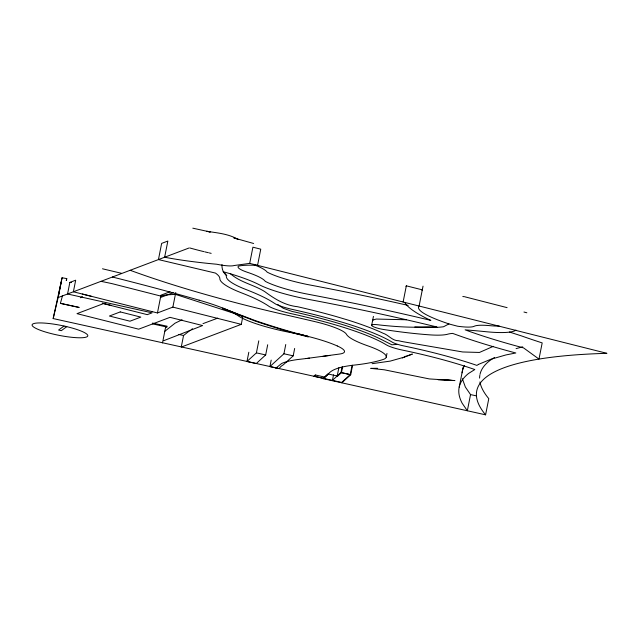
<?xml version="1.0" encoding="UTF-8"?>
<svg xmlns="http://www.w3.org/2000/svg" width="643" height="643" viewBox="0 0 643 643"><rect width="100%" height="100%" fill="white"/><g stroke="black" fill="none" stroke-linecap="round" stroke-linejoin="round"><path stroke-width="0.96" d="M323.606 378.406L53.168 318.566L62.066 277.76L66.759 278.604L66.398 280.452M58.111 297.669L62.066 277.76M101.039 281.361A458.805 433.929 69.3 0 1 112.429 283.74L160.79 296.077L165.436 294.96L175.402 294.357L242.893 316.211L241.286 324.345L172.871 307.113L157.447 312.956L73.382 291.785L75.681 280.211L69.854 282.414L67.563 293.996L152.086 312.828L147.287 314.652L103.467 303.617L76.983 313.647L138.687 329.184L169.977 317.337L202.617 325.551L163.652 340.726M157.447 312.956L160.967 295.185L170.041 291.745M162.502 342.912L165.524 327.633L167.156 326.226L152.471 323.075M172.871 307.113L175.764 292.509M190.272 330.213L183.56 335.501L181.254 347.083L241.286 324.345M462.341 378.703L465.363 387.046L470.547 394.585L467.34 410.764L462.164 403.233A579.809 103.668 11.2 0 1 468.594 373.438L474.815 369.54A130.047 23.252 11.2 0 0 402.775 350.17A20.255 3.625 11.2 0 1 386.298 344.841A118.859 21.251 11.2 0 0 332.511 324.04A142.867 25.543 11.2 0 0 291.375 313.68A31.427 5.618 11.2 0 1 269.393 306.631A128.881 23.044 11.2 0 0 241.639 292.911A80.455 14.387 11.2 0 1 219.842 278.604A75.89 13.567 11.2 0 0 215.469 273.082L158.443 259.579L161.642 243.4L167.847 241.053L164.64 257.232A93.436 12.217 4.5 0 0 216.779 264.241A16.726 2.99 11.2 0 0 234.076 265.535L249.701 263.373L252.908 247.193L260.761 249.171L257.562 265.35A276.321 21.332 12.9 0 0 238.521 266.146L238.304 266.298A25.061 4.477 11.2 0 0 247.571 272.359A47.871 8.56 11.2 0 1 265.31 281.393L267.834 282.607A50.789 9.082 11.2 0 0 305.232 293.682L320.527 296.616A452.021 80.825 11.2 0 1 427.949 319.708L430.842 320.407L429.669 319.876A163.788 29.289 11.2 0 1 404.736 302.523M267.697 344.761L265.68 354.936L256.26 363.544L246.984 361.479L248.817 352.235M246.984 361.479L256.404 352.87L258.783 340.846M294.663 348.442L293.2 355.836L283.298 364.838A170.363 30.462 11.2 0 0 279.191 368.648L269.915 366.582L271.193 360.112M269.915 366.582L283.925 353.779L285.757 344.527M308.383 336.49L308.286 336.964L296.359 333.813A202.416 36.193 11.2 0 1 254.62 320.857L222.599 308.511L225.95 309.902M332.423 380.367L333.524 374.821M337.213 375.994L338.861 367.667M332.109 380.656L340.983 372.538L342.084 366.992M323.148 378.301L327.938 373.929L337.655 376.107L341.433 372.651L342.59 366.791M130.183 270.285A318.357 56.922 11.2 0 0 287.011 315.174A602.451 107.719 11.2 0 1 314.612 321.548A42.615 7.62 11.2 0 1 346.448 334.304A63.424 11.341 11.2 0 0 367.925 345.886A53.16 9.508 11.2 0 1 383.26 359.437A323.18 57.782 11.2 0 1 354.189 365.095A183.183 32.753 11.2 0 0 329.24 372.98L324.988 377.144L315.263 374.965L313.872 376.243L341.698 382.432L350.258 374.604L352.091 365.361M341.835 382.834L350.708 374.716L352.581 365.24M371.686 325.205L373.43 316.388M386.242 357.154L386.973 353.449M403.121 302.009L406.328 285.83L422.298 289.848L422.017 290.306M423.03 286.151L419.099 306.028A147.488 17.811 10 0 0 449.521 324.104L457.591 326.218A23.807 4.26 11.2 0 0 474.156 326.29A31.314 5.602 11.2 0 1 489.677 325.647A32.785 5.859 11.2 0 0 499.241 326.065M459.198 387.11L463.137 367.225M322.834 378.59L485.586 414.823L488.784 398.644A561.861 100.461 11.2 0 1 479.943 381.958M58.569 295.338L61.149 282.381M53.168 318.566L58.135 297.564L188.873 248.053M66.245 280.525L66.759 278.604M79.001 307.491L60.418 303.351L62.492 295.684M406.063 286.553L406.328 285.83M323.284 378.703L328.485 373.921M275.871 368.15L281.586 363.52A170.363 30.462 11.2 0 1 299.011 359.381L305.988 358.545M314.331 376.34L315.713 375.078M164.801 331.322L175.041 323.188L182.065 319.788M64.043 326.041L58.585 330.044L61.318 330.671L66.776 326.668M448.935 323.911L443.549 326.748A47.952 10.28 8.9 0 1 430.85 327.44A135.601 29.064 8.9 0 1 416.375 327.03L414.831 326.957M191.686 329.272L192.514 328.734M285.918 362.475L287.734 361.39M493.342 346.336L479.453 352.452L462.663 351.97L403.442 341.787A14.307 2.974 8.5 0 1 398.748 340.742C392.407 341.023 388.661 334.955 382.923 333.162A124.806 22.312 11.2 0 0 348.562 320.246L336.562 316.661A148.967 26.636 11.2 0 0 312.04 310.151L308.415 309.267A148.814 26.612 11.2 0 0 297.387 306.687C284.833 305.385 274.481 298.778 264.643 291.544C253.704 284.672 240.08 282.39 230.363 273.645M372.08 363.681L390.164 361.125L404.664 357.034M402.293 357.95L412.38 354.068L407.517 355.772M82.417 296.648L80.359 297.757M160.509 297.492L173.216 292.686M202.971 323.638L217.768 318.124M404.423 356.656L406.73 356.013M307.716 358.328L339.761 354.02A39.07 6.985 11.2 0 0 337.302 345.966M329.819 355.434L323.083 356.343M396.787 344.447L391.836 344.777L383.196 340.444A207.014 104.672 -84.9 0 0 380.68 339.174A118.859 21.251 11.2 0 0 360.032 330.43L355.065 328.669A118.859 21.251 11.2 0 0 332.97 321.733A142.867 25.543 11.2 0 0 291.834 311.373L283.241 308.262L277.792 304.597M305.964 358.537L309.444 358.119M406.304 319.772L376.251 319.049L372.699 320.085A10.537 2.315 9.6 0 0 372.868 320.728M377.513 368.278L370.746 368.367L384.313 369.797L429.347 378.928L454.947 380.56L438.124 379.788M69.854 282.414L71.55 282.43M451.788 380.423L444.618 379.74M462.807 296.487L464.158 296.696M464.833 296.801L507.102 307.643M60.418 303.351L79.025 307.338M192.812 228.177L210.285 232.002L206.813 231.303C217.447 232.959 228.522 233.819 238.055 239.405L237.195 239.035M152.327 323.807L166.995 327.07M470.547 394.585L476.31 395.863M283.925 353.779L293.2 355.836M178.73 334.432L183.544 335.501M256.404 352.87L265.68 354.936M340.983 372.538L350.258 374.604M341.433 372.651L350.708 374.716M408.192 305.417L397.945 303.094A452.021 80.825 11.2 0 0 322.36 287.365L307.065 284.439A50.789 9.082 11.2 0 1 269.666 273.363L267.142 272.142A47.871 8.56 11.2 0 0 253.913 264.715M102.494 268.79L121.519 273.307M249.701 263.373L606.912 353.329A561.861 100.461 11.2 0 0 485.586 414.823M239.317 315.311L242.893 316.211M82.328 294.036L91.579 296.367M151.531 311.469L152.166 311.63M102.197 303.118L104.745 303.761M104.946 303.809L111.335 305.433M523.965 312.032L526.842 312.779M253.639 243.496L233.891 237.95L236.198 238.666M298.553 333.894L308.399 336.498L296.471 333.347A202.416 36.193 11.2 0 1 254.732 320.391L228.852 310.593M509.449 332.021L521.577 335.943A184.163 38.178 15.2 0 0 542.186 342.904L538.979 359.083L523.547 347.887L519.431 346.794A183.167 32.753 11.2 0 1 469.575 331.458L465.13 329.843L468.787 330.148A230.982 41.297 11.2 0 1 485.746 331.684A56.391 10.079 11.2 0 0 515.935 330.092M236.56 313.696L225.91 309.371M222.695 308.045L229.246 310.754M226.786 275.526C223.081 273.106 221.698 268.806 221.996 264.586M337.286 345.966A58.955 10.545 11.2 0 0 290.467 332.527A57.219 10.232 11.2 0 1 238.014 315.697A81.508 14.572 11.2 0 0 228.844 310.673M112.404 277.02A582.743 104.198 11.2 0 1 199.185 300.193M199.169 300.185A81.508 14.572 11.2 0 1 225.886 309.363M479.598 378.116A561.861 100.461 11.2 0 1 479.831 375.327M480.008 374.419A561.861 100.461 11.2 0 1 494.491 357.5M516.08 348.651A561.861 100.461 11.2 0 1 522.719 346.858M462.1 372.811A579.809 103.668 11.2 0 1 464.487 365.489M211.169 253.35A92.696 16.573 11.2 0 1 209.321 252.932M208.404 252.715A92.696 16.573 11.2 0 1 204.747 251.847M203.839 251.622A92.696 16.573 11.2 0 1 189.741 247.941M478.513 364.38L476.889 365.401L473.867 364.364A135.994 24.313 11.2 0 0 410.781 347.405L402.671 345.677A14.299 2.556 11.2 0 1 392.833 342.494L389.256 340.436A124.766 22.304 11.2 0 0 335.831 320.359A148.903 26.628 11.2 0 0 296.656 310.384L291.11 309.138A25.479 4.557 11.2 0 1 276.104 304.316L273.918 302.966A134.821 24.104 11.2 0 0 249.661 290.974L243.408 288.498A74.508 13.326 11.2 0 1 226.465 277.374L226.288 276.048A81.838 14.636 11.2 0 0 223.668 272.15L223.169 271.732L225.653 272.415A81.54 14.58 11.2 0 1 259.105 284.68A57.38 10.256 11.2 0 0 309.074 299.477L319.772 301.511A445.43 79.644 11.2 0 1 435.962 326.757L437.111 327.239L436.388 327.174A42.342 7.571 11.2 0 0 425.103 326.957A115.161 20.592 11.2 0 1 379.957 325.02A10.537 1.881 11.2 0 0 371.879 325.736A10.537 1.881 11.2 0 0 384.072 329.57A135.231 24.177 11.2 0 0 429.387 334.834A47.815 8.552 11.2 0 0 447.809 334.167A43.692 7.812 11.2 0 1 452.656 333.404L458.065 335.357A199.748 35.719 11.2 0 0 512.431 352.083L515.807 352.975L505.977 354.928L490.786 359.284L478.513 364.38M120.249 311.919L109.414 316.026L129.982 321.203L140.817 317.103L120.249 311.919M65.425 326.339L61.816 325.559A28.38 5.072 11.2 0 0 33.975 327.255A28.38 5.072 11.2 0 0 80.045 337.784A28.38 5.072 11.2 0 0 68.946 327.191L65.425 326.339"/></g></svg>
